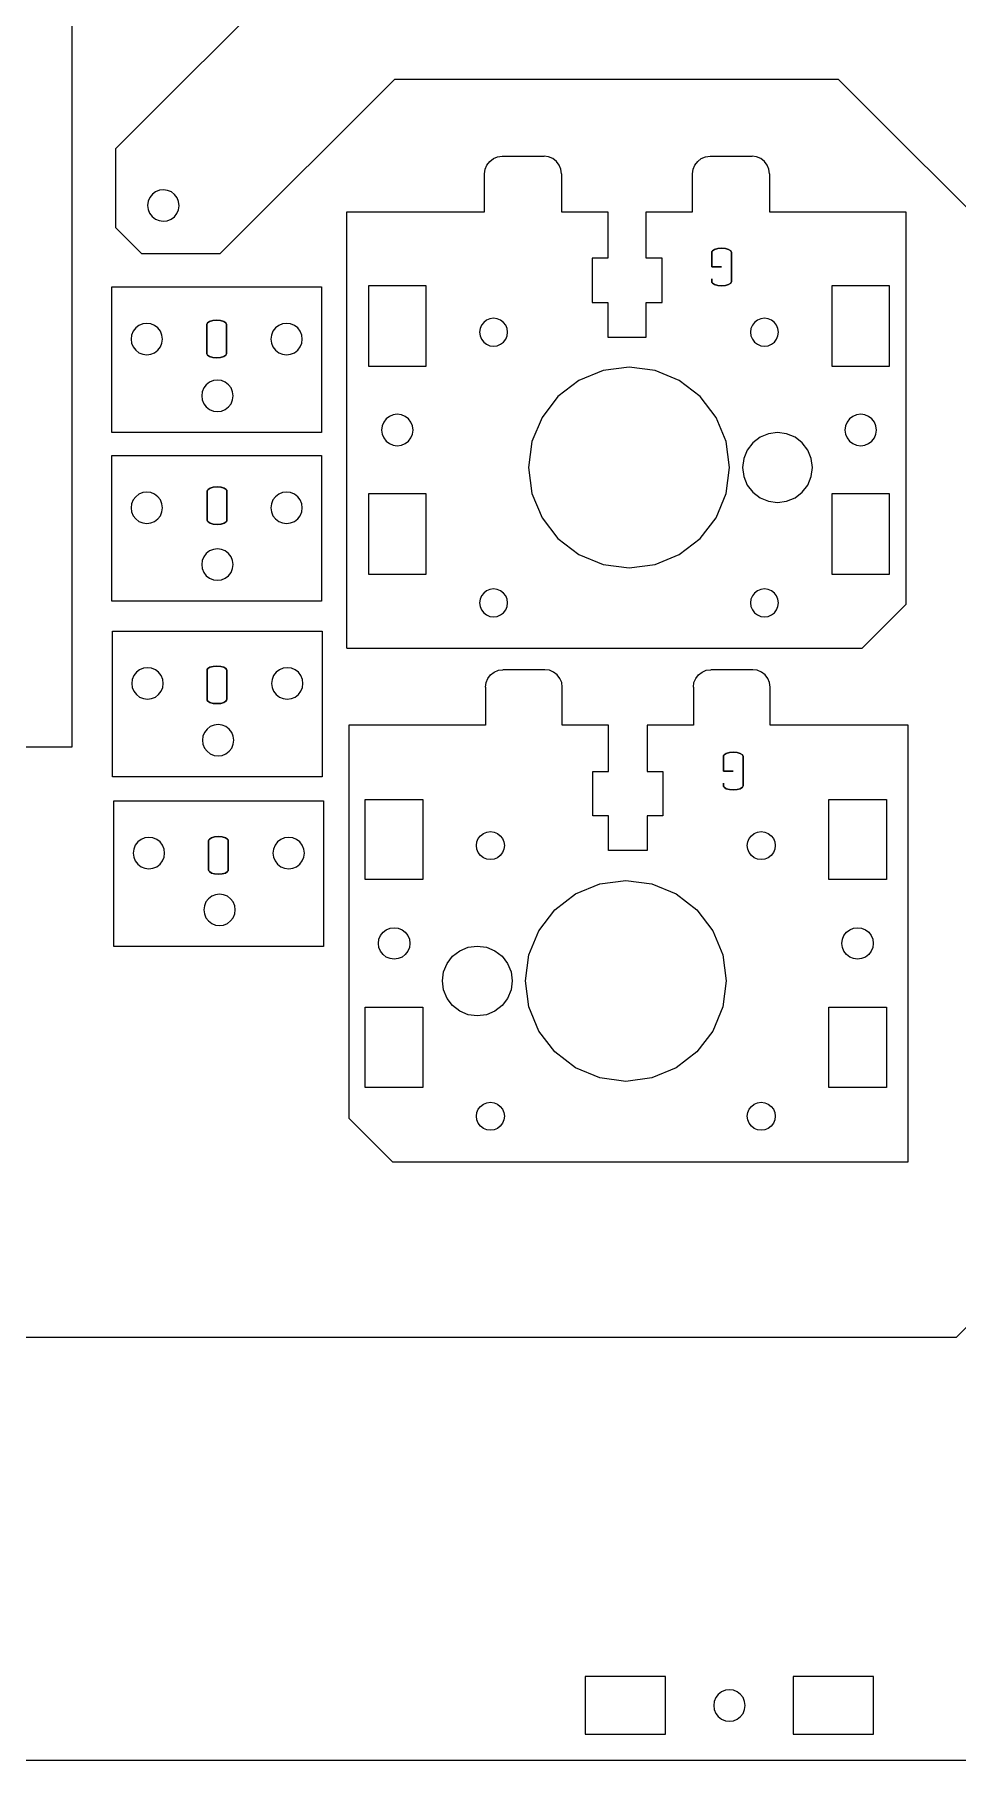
# Model space of a CAD drawing. Extents: x 6.6 to 38.2, y 6.7 to 38.5.
# Drawn here: x 19.24 to 23.4, y 21.32 to 29.1 of the extents above; entities that cross this region are included whole.
import ezdxf

# ---------------------------------------------------------------- set-up
doc = ezdxf.new("R2010")
doc.units = 0
doc.layers.get('0').update_dxf_attribs({"linetype": 'CONTINUOUS'})
doc.layers.add('Burn', color=7, linetype='CONTINUOUS')

msp = doc.modelspace()

# ---------------------------------------------------------------- linework, layer by layer
at = {"color": 7}
for points in [[(19.411994, 25.885963), (19.411994, 36.765572)], [(19.605969, 28.581), (20.39295, 29.367976)], [(20.078158, 28.108814), (20.865136, 28.89579)], [(20.865136, 28.89579), (22.861152, 28.89579)], [(23.654132, 28.10281), (22.861152, 28.89579)], [(19.605969, 28.581), (19.605969, 28.226861)], [(21.327291, 28.544796), (21.347661, 28.547479)], [(21.347661, 28.547479), (21.536536, 28.547479)], [(21.615233, 28.468781), (21.61255, 28.489149), (21.604689, 28.508128), (21.592184, 28.524428), (21.575886, 28.536936), (21.556902, 28.544796), (21.536536, 28.547479)], [(22.263794, 28.544796), (22.284164, 28.547479)], [(22.284164, 28.547479), (22.47304, 28.547479)], [(22.551737, 28.468781), (22.549054, 28.489149), (22.541194, 28.508128), (22.528689, 28.524428), (22.51239, 28.536936), (22.493408, 28.544796), (22.47304, 28.547479)], [(21.268961, 28.468781), (21.271644, 28.489149), (21.279506, 28.508128), (21.292013, 28.524428), (21.308313, 28.536936), (21.327291, 28.544796)], [(22.205467, 28.468781), (22.208148, 28.489149), (22.216008, 28.508128), (22.228517, 28.524428), (22.244817, 28.536936), (22.263794, 28.544796)], [(19.804416, 28.394254), (19.787257, 28.387371)], [(19.822774, 28.396463), (19.804416, 28.394254)], [(19.841077, 28.393847), (19.822774, 28.396463)], [(19.858079, 28.386583), (19.841077, 28.393847)], [(21.268961, 28.297613), (21.268961, 28.468781)], [(21.615233, 28.468781), (21.615233, 28.297613)], [(22.205467, 28.297613), (22.205467, 28.468781)], [(22.551737, 28.468781), (22.551737, 28.297613)], [(19.753774, 28.344734), (19.751157, 28.326434)], [(19.751157, 28.326434), (19.753363, 28.308076)], [(19.761043, 28.36174), (19.753774, 28.344734)], [(19.772461, 28.376279), (19.761043, 28.36174)], [(19.787257, 28.387371), (19.772461, 28.376279)], [(19.87262, 28.375162), (19.858079, 28.386583)], [(19.883711, 28.360368), (19.87262, 28.375162)], [(19.890596, 28.343204), (19.883711, 28.360368)], [(19.890187, 28.306546), (19.892804, 28.324848)], [(19.892804, 28.324848), (19.890596, 28.343204)], [(19.753363, 28.308076), (19.76025, 28.290916)], [(19.76025, 28.290916), (19.77134, 28.276121)], [(19.77134, 28.276121), (19.785883, 28.264702)], [(19.785883, 28.264702), (19.802884, 28.257433)], [(19.802884, 28.257433), (19.821189, 28.254818)], [(19.821189, 28.254818), (19.839544, 28.257026)], [(19.839544, 28.257026), (19.856708, 28.26391)], [(19.856708, 28.26391), (19.871499, 28.275001)], [(19.871499, 28.275001), (19.882921, 28.289543)], [(19.882921, 28.289543), (19.890187, 28.306546)], [(20.648233, 28.297613), (21.268961, 28.297613)], [(20.648233, 26.330166), (20.648233, 28.297613)], [(21.615233, 28.297613), (21.823782, 28.297613)], [(21.823782, 28.297613), (21.823782, 28.089064)], [(21.996916, 28.089064), (21.996916, 28.297613)], [(21.996916, 28.297613), (22.205467, 28.297613)], [(22.551737, 28.297613), (23.166562, 28.297613)], [(23.166562, 28.297613), (23.166562, 26.52691)], [(19.605969, 28.226861), (19.724018, 28.108814)], [(19.724018, 28.108814), (20.078158, 28.108814)], [(21.752954, 28.089064), (21.752954, 27.888384)], [(21.823782, 28.089064), (21.752954, 28.089064)], [(22.067743, 28.089064), (21.996916, 28.089064)], [(22.067743, 27.888384), (22.067743, 28.089064)], [(19.589994, 27.95976), (20.534369, 27.95976)], [(19.589994, 27.302632), (19.589994, 27.95976)], [(20.534369, 27.95976), (20.534369, 27.302632), (19.589994, 27.302632)], [(21.005522, 27.96315), (20.745818, 27.96315), (20.745818, 27.601137), (21.005522, 27.601137), (21.005522, 27.96315)], [(22.832884, 27.601137), (23.092588, 27.601137), (23.092588, 27.96315), (22.832884, 27.96315), (22.832884, 27.601137)], [(21.752954, 27.888384), (21.823782, 27.888384)], [(21.823782, 27.888384), (21.823782, 27.732957)], [(21.996916, 27.888384), (22.067743, 27.888384)], [(21.996916, 27.732957), (21.996916, 27.888384)], [(19.697308, 27.77375), (19.686052, 27.759082)], [(19.711976, 27.785006), (19.697308, 27.77375)], [(19.729059, 27.792079), (19.711976, 27.785006)], [(19.747389, 27.794497), (19.729059, 27.792079)], [(19.765721, 27.792079), (19.747389, 27.794497)], [(19.797476, 27.77375), (19.782804, 27.785006), (19.765721, 27.792079)], [(19.808731, 27.759082), (19.797476, 27.77375)], [(20.106264, 27.657913), (20.105464, 27.654128), (20.10309, 27.650634), (20.093601, 27.644523), (20.079383, 27.640378), (20.06203, 27.638996), (20.044679, 27.640378), (20.030459, 27.644523), (20.02097, 27.650634), (20.018597, 27.654128), (20.017786, 27.657913), (20.017786, 27.789591), (20.018597, 27.793378), (20.020971, 27.796869), (20.03046, 27.802981), (20.044679, 27.807127), (20.062031, 27.808509), (20.079384, 27.807127), (20.093601, 27.802981), (20.103091, 27.796869), (20.105466, 27.793378), (20.106266, 27.789591), (20.106266, 27.657913)], [(20.017816, 27.657913), (20.018616, 27.654128), (20.02099, 27.650634), (20.030479, 27.644523), (20.044698, 27.640378), (20.06205, 27.638996), (20.079403, 27.640378), (20.09362, 27.644523), (20.10311, 27.650634), (20.105484, 27.654128), (20.106284, 27.657913), (20.106284, 27.789591), (20.105484, 27.793378), (20.10311, 27.796869), (20.09362, 27.802981), (20.079403, 27.807127), (20.06205, 27.808509), (20.044698, 27.807127), (20.030479, 27.802981), (20.02099, 27.796869), (20.018617, 27.793378), (20.017806, 27.789591), (20.017806, 27.657913)], [(20.326846, 27.77375), (20.315591, 27.759082)], [(20.341516, 27.785006), (20.326846, 27.77375)], [(20.358597, 27.792079), (20.341516, 27.785006)], [(20.37693, 27.794497), (20.358597, 27.792079)], [(20.39526, 27.792079), (20.37693, 27.794497)], [(20.412344, 27.785006), (20.39526, 27.792079)], [(20.427014, 27.77375), (20.412344, 27.785006)], [(20.438268, 27.759082), (20.427014, 27.77375)], [(21.363821, 27.786079), (21.353813, 27.799113), (21.340777, 27.809122), (21.32559, 27.81541), (21.309293, 27.817557), (21.292999, 27.81541), (21.277814, 27.809122), (21.264778, 27.799113), (21.254771, 27.786079), (21.248483, 27.770894), (21.246338, 27.754599), (21.248483, 27.738304), (21.254771, 27.723118), (21.264778, 27.71008), (21.277814, 27.700074), (21.292999, 27.693787), (21.309293, 27.69164), (21.32559, 27.693787), (21.340777, 27.700074), (21.353813, 27.71008), (21.363821, 27.723118), (21.370107, 27.738304), (21.372253, 27.754599), (21.370107, 27.770894), (21.363821, 27.786079)], [(22.52911, 27.817557), (22.512816, 27.81541), (22.497632, 27.809122), (22.484593, 27.799113), (22.474587, 27.786079), (22.468298, 27.770894), (22.466153, 27.754599), (22.468298, 27.738304), (22.474587, 27.723118), (22.484593, 27.710081), (22.497632, 27.700074), (22.512816, 27.693787), (22.52911, 27.69164), (22.545404, 27.693787), (22.560591, 27.700074), (22.573628, 27.710081), (22.583633, 27.723118), (22.589923, 27.738304), (22.59207, 27.754599), (22.589923, 27.770894), (22.583633, 27.786079), (22.573628, 27.799113), (22.560591, 27.809122), (22.545404, 27.81541)], [(22.545404, 27.81541), (22.52911, 27.817557)], [(19.678978, 27.742001), (19.676561, 27.723668)], [(19.676561, 27.723668), (19.678978, 27.705338)], [(19.686052, 27.759082), (19.678978, 27.742001)], [(19.678978, 27.705338), (19.686052, 27.688253)], [(19.815807, 27.742001), (19.808731, 27.759082)], [(19.808731, 27.688254), (19.815807, 27.705338)], [(19.818218, 27.723668), (19.815807, 27.742001)], [(19.815807, 27.705338), (19.818218, 27.723668)], [(20.308514, 27.742001), (20.306102, 27.723668)], [(20.306102, 27.723668), (20.308514, 27.705338)], [(20.315591, 27.759082), (20.308514, 27.742001)], [(20.308514, 27.705338), (20.315591, 27.688253)], [(20.445344, 27.742001), (20.438268, 27.759082)], [(20.438268, 27.688254), (20.445344, 27.705338)], [(20.447759, 27.723668), (20.445344, 27.742001)], [(20.445344, 27.705338), (20.447759, 27.723668)], [(21.823782, 27.732957), (21.996916, 27.732957)], [(19.686052, 27.688254), (19.697308, 27.673581)], [(19.697308, 27.67358), (19.711976, 27.662327)], [(19.711976, 27.662327), (19.729059, 27.655251)], [(19.729059, 27.655251), (19.747389, 27.65284)], [(19.747389, 27.65284), (19.765721, 27.655251)], [(19.765721, 27.655251), (19.782804, 27.662327)], [(19.782804, 27.662327), (19.797476, 27.67358), (19.808731, 27.688253)], [(20.315591, 27.688254), (20.326846, 27.673581), (20.341516, 27.662327)], [(20.341516, 27.662327), (20.358597, 27.655251)], [(20.358597, 27.655251), (20.37693, 27.65284)], [(20.37693, 27.65284), (20.39526, 27.655251)], [(20.39526, 27.655251), (20.412344, 27.662327)], [(20.412344, 27.662327), (20.427014, 27.67358)], [(20.427014, 27.67358), (20.438268, 27.688253)], [(20.047187, 27.536314), (20.030102, 27.529238)], [(20.065517, 27.538727), (20.047187, 27.536314)], [(20.083849, 27.536314), (20.065517, 27.538727)], [(20.100931, 27.529238), (20.083849, 27.536314)], [(22.371713, 27.14469), (22.356293, 27.26181), (22.311089, 27.370946), (22.239177, 27.464663), (22.14546, 27.53658), (22.036323, 27.581782), (21.919203, 27.597201), (21.802083, 27.581782), (21.692948, 27.53658), (21.599229, 27.464663), (21.527316, 27.370946), (21.482109, 27.26181), (21.466689, 27.14469), (21.482109, 27.027571), (21.527316, 26.918432), (21.599229, 26.824717), (21.692948, 26.752802), (21.802083, 26.707598), (21.919203, 26.692179), (22.036323, 26.707598), (22.14546, 26.752802), (22.239177, 26.824717), (22.311089, 26.918432), (22.356293, 27.027571)], [(19.997102, 27.486231), (19.994689, 27.467898)], [(19.994689, 27.467898), (19.997102, 27.449567)], [(20.004178, 27.503312), (19.997102, 27.486231)], [(20.015436, 27.517981), (20.004178, 27.503312)], [(20.030102, 27.529238), (20.015436, 27.517981)], [(20.115598, 27.517981), (20.100931, 27.529238)], [(20.126858, 27.503312), (20.115598, 27.517981)], [(20.133934, 27.486231), (20.126858, 27.503312)], [(20.136346, 27.467898), (20.133934, 27.486231)], [(20.133934, 27.449567), (20.136346, 27.467898)], [(19.997102, 27.449567), (20.004178, 27.432483)], [(20.004178, 27.432483), (20.015436, 27.417817)], [(20.015436, 27.417817), (20.030102, 27.40656)], [(20.030102, 27.40656), (20.047187, 27.399486)], [(20.047187, 27.399486), (20.065517, 27.397069)], [(20.065517, 27.397069), (20.083849, 27.399486)], [(20.083849, 27.399486), (20.100931, 27.40656)], [(20.100931, 27.40656), (20.115598, 27.417817)], [(20.115598, 27.417817), (20.126858, 27.432483)], [(20.126858, 27.432483), (20.133934, 27.449567)], [(20.937068, 27.349338), (20.925801, 27.364021), (20.911117, 27.375288), (20.89402, 27.382371), (20.875668, 27.384786), (20.857322, 27.382371), (20.84022, 27.375288), (20.82554, 27.364021), (20.814272, 27.349338), (20.80719, 27.332241), (20.804774, 27.313889), (20.80719, 27.295541), (20.814272, 27.27844), (20.82554, 27.263759), (20.84022, 27.252491), (20.857322, 27.245409), (20.875668, 27.242994), (20.89402, 27.245409), (20.911117, 27.252491), (20.925801, 27.263759), (20.937068, 27.27844), (20.944151, 27.295541), (20.946566, 27.313889), (20.944151, 27.332241), (20.937068, 27.349338)], [(22.901338, 27.349338), (22.894256, 27.332241), (22.891839, 27.313889), (22.894256, 27.295541), (22.901338, 27.27844), (22.912606, 27.263759), (22.927289, 27.252491), (22.944386, 27.245409), (22.962736, 27.242994), (22.981086, 27.245409), (22.998184, 27.252491), (23.012866, 27.263759), (23.024134, 27.27844), (23.031218, 27.295541), (23.033632, 27.313889), (23.031218, 27.332241), (23.024134, 27.349338), (23.012866, 27.364021), (22.998184, 27.375288), (22.981086, 27.382371), (22.962736, 27.384786), (22.944386, 27.382371), (22.927289, 27.375288), (22.912606, 27.364021), (22.901338, 27.349338)], [(22.47684, 27.255984), (22.451827, 27.223389), (22.436101, 27.185426)], [(22.509439, 27.281), (22.47684, 27.255984)], [(22.547397, 27.296721), (22.509439, 27.281)], [(22.588133, 27.302086), (22.547397, 27.296721)], [(22.62887, 27.296721), (22.588133, 27.302086)], [(22.666832, 27.281), (22.62887, 27.296721)], [(22.69943, 27.255984), (22.666832, 27.281)], [(22.724442, 27.223389), (22.69943, 27.255984)], [(19.589994, 27.199348), (20.534369, 27.199348)], [(19.589994, 26.542222), (19.589994, 27.199348)], [(20.534369, 27.199348), (20.534369, 26.542222)], [(22.436101, 27.185426), (22.430739, 27.14469)], [(22.740164, 27.185426), (22.724442, 27.223389)], [(22.74553, 27.14469), (22.740164, 27.185426)], [(22.356293, 27.027571), (22.371713, 27.14469)], [(22.430739, 27.14469), (22.436101, 27.103954)], [(22.436101, 27.103954), (22.451827, 27.065992)], [(22.724442, 27.065992), (22.740164, 27.103954)], [(22.740164, 27.103954), (22.74553, 27.14469)], [(19.686052, 26.998667), (19.678978, 26.981586)], [(19.697308, 27.013337), (19.686052, 26.998667)], [(19.711976, 27.024592), (19.697308, 27.013337)], [(19.729059, 27.031669), (19.711976, 27.024592)], [(19.747389, 27.03408), (19.729059, 27.031669)], [(19.765721, 27.031669), (19.747389, 27.03408)], [(19.782804, 27.024592), (19.765721, 27.031669)], [(19.797476, 27.013337), (19.782804, 27.024592)], [(19.808731, 26.998667), (19.797476, 27.013337)], [(19.815807, 26.981586), (19.808731, 26.998667)], [(20.108434, 26.906879), (20.107623, 26.903094), (20.105251, 26.8996), (20.095763, 26.89349), (20.081547, 26.889346), (20.06419, 26.887963), (20.04684, 26.889346), (20.032619, 26.89349), (20.023129, 26.8996), (20.020758, 26.903094), (20.019958, 26.906879), (20.019958, 27.038557), (20.020758, 27.042341), (20.023129, 27.045836), (20.032619, 27.051944), (20.04684, 27.056091), (20.06419, 27.057472), (20.081547, 27.056091), (20.095763, 27.051944), (20.105251, 27.045836), (20.107622, 27.042341), (20.108422, 27.038557), (20.108422, 26.906879)], [(20.019984, 26.906879), (20.020784, 26.903094), (20.023157, 26.8996), (20.032646, 26.89349), (20.046864, 26.889346), (20.064218, 26.887963), (20.081572, 26.889346), (20.09579, 26.89349), (20.105279, 26.8996), (20.10765, 26.903094), (20.10845, 26.906879), (20.10845, 27.038557), (20.10765, 27.042341), (20.105278, 27.045836), (20.095789, 27.051944), (20.081571, 27.056091), (20.064217, 27.057472), (20.046863, 27.056091), (20.032644, 27.051944), (20.023156, 27.045836), (20.020784, 27.042341), (20.019984, 27.038557), (20.019984, 26.906879)], [(20.315591, 26.998667), (20.308514, 26.981586), (20.306102, 26.963253)], [(20.326846, 27.013337), (20.315591, 26.998667)], [(20.341516, 27.024592), (20.326846, 27.013337)], [(20.358597, 27.031669), (20.341516, 27.024592)], [(20.37693, 27.03408), (20.358597, 27.031669)], [(20.39526, 27.031669), (20.37693, 27.03408)], [(20.412344, 27.024592), (20.39526, 27.031669)], [(20.427014, 27.013337), (20.412344, 27.024592)], [(20.438268, 26.998667), (20.427014, 27.013337)], [(20.445344, 26.981586), (20.438268, 26.998667)], [(20.745818, 27.026646), (20.745818, 26.664634), (21.005522, 26.664634), (21.005522, 27.026646), (20.745818, 27.026646)], [(22.451827, 27.065992), (22.47684, 27.033394)], [(22.47684, 27.033394), (22.509439, 27.008382)], [(22.509439, 27.008382), (22.547397, 26.992658)], [(22.547397, 26.992658), (22.588133, 26.987294)], [(22.588133, 26.987294), (22.62887, 26.992658)], [(22.62887, 26.992658), (22.666832, 27.008382)], [(22.666832, 27.008382), (22.69943, 27.033394)], [(22.69943, 27.033394), (22.724442, 27.065992)], [(23.092588, 27.026646), (22.832884, 27.026646), (22.832884, 26.664634), (23.092588, 26.664634), (23.092588, 27.026646)], [(19.678978, 26.981586), (19.676561, 26.963253)], [(19.676561, 26.963253), (19.678978, 26.944921)], [(19.678978, 26.944921), (19.686052, 26.927839)], [(19.686052, 26.927839), (19.697308, 26.913173)], [(19.797476, 26.913173), (19.808731, 26.927839)], [(19.808731, 26.927839), (19.815807, 26.944921)], [(19.818218, 26.963253), (19.815807, 26.981586)], [(19.815807, 26.944921), (19.818218, 26.963253)], [(20.306102, 26.963253), (20.308514, 26.944921)], [(20.308514, 26.944921), (20.315591, 26.927839)], [(20.315591, 26.927839), (20.326846, 26.913173)], [(20.427014, 26.913173), (20.438268, 26.927839)], [(20.438268, 26.927839), (20.445344, 26.944921)], [(20.447759, 26.963253), (20.445344, 26.981586)], [(20.445344, 26.944921), (20.447759, 26.963253)], [(19.697308, 26.913173), (19.711976, 26.901914)], [(19.711976, 26.901914), (19.729059, 26.89484)], [(19.729059, 26.89484), (19.747389, 26.892426)], [(19.747389, 26.892426), (19.765721, 26.89484)], [(19.765721, 26.89484), (19.782804, 26.901914)], [(19.782804, 26.901914), (19.797476, 26.913173)], [(20.326846, 26.913173), (20.341516, 26.901914)], [(20.341516, 26.901914), (20.358597, 26.89484)], [(20.358597, 26.89484), (20.37693, 26.892426)], [(20.37693, 26.892426), (20.39526, 26.89484)], [(20.39526, 26.89484), (20.412344, 26.901914)], [(20.412344, 26.901914), (20.427014, 26.913173)], [(20.030102, 26.768826), (20.015436, 26.757571)], [(20.047187, 26.775902), (20.030102, 26.768826)], [(20.065517, 26.778313), (20.047187, 26.775902)], [(20.083849, 26.775902), (20.065517, 26.778313)], [(20.100931, 26.768826), (20.083849, 26.775902)], [(20.115598, 26.757571), (20.100931, 26.768826)], [(19.997102, 26.725819), (19.994689, 26.707486), (19.997102, 26.689154)], [(20.004178, 26.7429), (19.997102, 26.725819)], [(19.997102, 26.689154), (20.004178, 26.67207)], [(20.015436, 26.757571), (20.004178, 26.7429)], [(20.126858, 26.7429), (20.115598, 26.757571)], [(20.133934, 26.725819), (20.126858, 26.7429)], [(20.126858, 26.67207), (20.133934, 26.689153)], [(20.136346, 26.707486), (20.133934, 26.725819)], [(20.133934, 26.689154), (20.136346, 26.707486)], [(20.004178, 26.67207), (20.015436, 26.657401)], [(20.015436, 26.657401), (20.030102, 26.646147)], [(20.030102, 26.646147), (20.047187, 26.639072)], [(20.047187, 26.639072), (20.065517, 26.636656)], [(20.065517, 26.636656), (20.083849, 26.639072)], [(20.083849, 26.639072), (20.100931, 26.646147)], [(20.100931, 26.646147), (20.115598, 26.657401)], [(20.115598, 26.657401), (20.126858, 26.67207)], [(20.534369, 26.542222), (19.589994, 26.542222)], [(21.292999, 26.595594), (21.277814, 26.589303), (21.264778, 26.5793), (21.254771, 26.566262), (21.248483, 26.551074), (21.246338, 26.534782), (21.248483, 26.518486), (21.254771, 26.503303), (21.264778, 26.490264), (21.277814, 26.480254), (21.292999, 26.47397), (21.309293, 26.471823), (21.32559, 26.47397), (21.340777, 26.480254), (21.353813, 26.490264), (21.363821, 26.503303), (21.370107, 26.518486), (21.372253, 26.534782), (21.370107, 26.551074), (21.363821, 26.566262), (21.353813, 26.5793), (21.340777, 26.589303), (21.32559, 26.595594), (21.309293, 26.597739)], [(21.309293, 26.597739), (21.292999, 26.595594)], [(22.545404, 26.47397), (22.560591, 26.480254), (22.573628, 26.490264), (22.583633, 26.503303), (22.589923, 26.518486), (22.59207, 26.534782), (22.589923, 26.551074), (22.583633, 26.566262), (22.573628, 26.5793), (22.560591, 26.589303), (22.545404, 26.595594), (22.52911, 26.597739), (22.512816, 26.595594), (22.497632, 26.589303), (22.484593, 26.5793), (22.474587, 26.566262), (22.468298, 26.551074), (22.466153, 26.534782), (22.468298, 26.518486), (22.474587, 26.503303), (22.484593, 26.490264), (22.497632, 26.480254), (22.512816, 26.47397), (22.52911, 26.471823), (22.545404, 26.47397)], [(23.166562, 26.52691), (22.969819, 26.330166)], [(19.593067, 26.40781), (20.537437, 26.40781)], [(19.593067, 25.750681), (19.593067, 26.40781)], [(20.537437, 26.40781), (20.537437, 25.750681)], [(20.648233, 26.330166), (22.969819, 26.330166)], [(19.70038, 26.221799), (19.689123, 26.207131)], [(19.715048, 26.233054), (19.70038, 26.221799)], [(19.73213, 26.24013), (19.715048, 26.233054)], [(19.750461, 26.242544), (19.73213, 26.24013)], [(19.768791, 26.24013), (19.750461, 26.242544)], [(19.785876, 26.233054), (19.768791, 26.24013)], [(19.811799, 26.207131), (19.800543, 26.221799), (19.785876, 26.233054)], [(20.107163, 26.099503), (20.106363, 26.095718), (20.103993, 26.092224), (20.094502, 26.086112), (20.080281, 26.081967), (20.062931, 26.080586), (20.045579, 26.081967), (20.031358, 26.086112), (20.02187, 26.092224), (20.019496, 26.095718), (20.018684, 26.099503), (20.018684, 26.231182), (20.019496, 26.234966), (20.02187, 26.238459), (20.031358, 26.244572), (20.045579, 26.248718), (20.062931, 26.250098), (20.080281, 26.248718), (20.094502, 26.244572), (20.103993, 26.238459), (20.106363, 26.234966), (20.107163, 26.231182), (20.107163, 26.099503)], [(20.018712, 26.099503), (20.019523, 26.095718), (20.021897, 26.092224), (20.031386, 26.086112), (20.045607, 26.081967), (20.062959, 26.080586), (20.080309, 26.081967), (20.09453, 26.086112), (20.104019, 26.092224), (20.106391, 26.095718), (20.107191, 26.099503), (20.107191, 26.231182), (20.106391, 26.234966), (20.104019, 26.238459), (20.09453, 26.244572), (20.080309, 26.248718), (20.062959, 26.250098), (20.045607, 26.248718), (20.031386, 26.244572), (20.021897, 26.238459), (20.019523, 26.234966), (20.018712, 26.231182), (20.018712, 26.099503)], [(20.329916, 26.221799), (20.318662, 26.207131)], [(20.344583, 26.233054), (20.329916, 26.221799)], [(20.361669, 26.24013), (20.344583, 26.233054)], [(20.379998, 26.242544), (20.361669, 26.24013)], [(20.398331, 26.24013), (20.379998, 26.242544)], [(20.415411, 26.233054), (20.398331, 26.24013)], [(20.430082, 26.221799), (20.415411, 26.233054)], [(20.441339, 26.207131), (20.430082, 26.221799)], [(21.272349, 26.155047), (21.275031, 26.175413), (21.282894, 26.194397), (21.2954, 26.210694), (21.311699, 26.223201), (21.330677, 26.231063), (21.351048, 26.23374)], [(21.539923, 26.23374), (21.351048, 26.23374)], [(21.560292, 26.231063), (21.539923, 26.23374)], [(21.618622, 26.155047), (21.615938, 26.175413), (21.608077, 26.194397), (21.595571, 26.210694), (21.579272, 26.223201), (21.560292, 26.231063)], [(22.208852, 26.155047), (22.211534, 26.175413), (22.219396, 26.194397), (22.231903, 26.210694), (22.248203, 26.223201), (22.267184, 26.231063), (22.287552, 26.23374)], [(22.476427, 26.23374), (22.287552, 26.23374)], [(22.496797, 26.231063), (22.476427, 26.23374)], [(22.555123, 26.155047), (22.552441, 26.175413), (22.544581, 26.194397), (22.532074, 26.210694), (22.515776, 26.223201), (22.496797, 26.231063)], [(19.682047, 26.190048), (19.679634, 26.171717)], [(19.679634, 26.171717), (19.682047, 26.153387)], [(19.689123, 26.207131), (19.682047, 26.190048)], [(19.682047, 26.153387), (19.689123, 26.136302)], [(19.689123, 26.136302), (19.70038, 26.121633)], [(19.800543, 26.121633), (19.811799, 26.136302)], [(19.818876, 26.190048), (19.811799, 26.207131)], [(19.811799, 26.136302), (19.818876, 26.153387), (19.82129, 26.171717)], [(19.82129, 26.171717), (19.818876, 26.190048)], [(20.311589, 26.190048), (20.30917, 26.171717)], [(20.30917, 26.171717), (20.311589, 26.153387)], [(20.318662, 26.207131), (20.311589, 26.190048)], [(20.311589, 26.153387), (20.318662, 26.136302)], [(20.318662, 26.136302), (20.329916, 26.121633)], [(20.430082, 26.121633), (20.441339, 26.136302)], [(20.448413, 26.190048), (20.441339, 26.207131)], [(20.441339, 26.136302), (20.448413, 26.153387)], [(20.450826, 26.171717), (20.448413, 26.190048)], [(20.448413, 26.153387), (20.450826, 26.171717)], [(21.272349, 26.155047), (21.272349, 25.983879)], [(21.618622, 25.983879), (21.618622, 26.155047)], [(22.208852, 26.155047), (22.208852, 25.983879)], [(22.555123, 25.983879), (22.555123, 26.155047)], [(19.70038, 26.121633), (19.715048, 26.110377)], [(19.715048, 26.110377), (19.73213, 26.103299)], [(19.73213, 26.103299), (19.750461, 26.100888)], [(19.750461, 26.100888), (19.768791, 26.103299)], [(19.768791, 26.103299), (19.785876, 26.110377)], [(19.785876, 26.110377), (19.800543, 26.121633)], [(20.329916, 26.121633), (20.344583, 26.110377)], [(20.344583, 26.110377), (20.361669, 26.103299)], [(20.361669, 26.103299), (20.379998, 26.100888)], [(20.379998, 26.100888), (20.398331, 26.103299)], [(20.398331, 26.103299), (20.415411, 26.110377)], [(20.415411, 26.110377), (20.430082, 26.121633)], [(20.050256, 25.984363), (20.033176, 25.977286)], [(20.06859, 25.986777), (20.050256, 25.984363)], [(20.086919, 25.984363), (20.06859, 25.986777)], [(20.129926, 25.951363), (20.118672, 25.966031), (20.104003, 25.977286), (20.086919, 25.984363)], [(20.657522, 25.983879), (20.657522, 24.213178)], [(21.272349, 25.983879), (20.657522, 25.983879)], [(21.827169, 25.983879), (21.618622, 25.983879)], [(21.827169, 25.77533), (21.827169, 25.983879)], [(22.000303, 25.983879), (22.000303, 25.77533)], [(22.208852, 25.983879), (22.000303, 25.983879)], [(23.175852, 25.983879), (22.555123, 25.983879)], [(23.175852, 24.016434), (23.175852, 25.983879)], [(20.000173, 25.934279), (19.99776, 25.915949)], [(19.99776, 25.915949), (20.000173, 25.897617)], [(20.007248, 25.951363), (20.000173, 25.934279)], [(20.018504, 25.966031), (20.007248, 25.951363)], [(20.033176, 25.977286), (20.018504, 25.966031)], [(20.136999, 25.934279), (20.129926, 25.951363)], [(20.139419, 25.915949), (20.136999, 25.934279)], [(20.136999, 25.897617), (20.139419, 25.915949)], [(19.071628, 25.885963), (19.411994, 25.885963)], [(20.000173, 25.897617), (20.007248, 25.880534)], [(20.007248, 25.880534), (20.018504, 25.865864)], [(20.018504, 25.865864), (20.033176, 25.85461)], [(20.033176, 25.85461), (20.050256, 25.847536)], [(20.050256, 25.847536), (20.06859, 25.845119), (20.086919, 25.847536)], [(20.086919, 25.847536), (20.104003, 25.85461)], [(20.104003, 25.85461), (20.118672, 25.865864), (20.129926, 25.880534)], [(20.129926, 25.880534), (20.136999, 25.897617)], [(20.537437, 25.750681), (19.593067, 25.750681)], [(21.756342, 25.574653), (21.756342, 25.77533)], [(21.756342, 25.77533), (21.827169, 25.77533)], [(22.000303, 25.77533), (22.071132, 25.77533)], [(22.071132, 25.77533), (22.071132, 25.574653)], [(19.599431, 25.643209), (20.543806, 25.643209)], [(19.599431, 24.98608), (19.599431, 25.643209)], [(20.543806, 25.643209), (20.543806, 24.98608), (19.599431, 24.98608)], [(20.7315, 25.287403), (20.7315, 25.649413), (20.991201, 25.649413), (20.991201, 25.287403), (20.7315, 25.287403)], [(22.818568, 25.287403), (22.818568, 25.649413), (23.078268, 25.649413)], [(23.078268, 25.649413), (23.078268, 25.287403)], [(21.827169, 25.574653), (21.756342, 25.574653)], [(22.000303, 25.41922), (21.827169, 25.41922), (21.827169, 25.574653)], [(22.071132, 25.574653), (22.000303, 25.574653)], [(22.000303, 25.574653), (22.000303, 25.41922)], [(19.695491, 25.442528), (19.688416, 25.425446)], [(19.706744, 25.457198), (19.695491, 25.442528)], [(19.721416, 25.468453), (19.706744, 25.457198)], [(19.738497, 25.47553), (19.721416, 25.468453)], [(19.75683, 25.477942), (19.738497, 25.47553)], [(19.775159, 25.47553), (19.75683, 25.477942)], [(19.792243, 25.468453), (19.775159, 25.47553)], [(19.80691, 25.457198), (19.792243, 25.468453)], [(19.818167, 25.442528), (19.80691, 25.457198)], [(19.82524, 25.425446), (19.818167, 25.442528)], [(20.114392, 25.330744), (20.113581, 25.326958), (20.111208, 25.323464), (20.101718, 25.317356), (20.0875, 25.313209), (20.070148, 25.311829), (20.052796, 25.313209), (20.038576, 25.317356), (20.029088, 25.323464), (20.026713, 25.326958), (20.025913, 25.330744), (20.025913, 25.462421), (20.026713, 25.466207), (20.029088, 25.4697), (20.038577, 25.475811), (20.052797, 25.479956), (20.070149, 25.481337), (20.087501, 25.479956), (20.101719, 25.475811), (20.111209, 25.4697), (20.113582, 25.466207), (20.114382, 25.462421), (20.114382, 25.330744)], [(20.025942, 25.330744), (20.026742, 25.326958), (20.029117, 25.323464), (20.038606, 25.317356), (20.052823, 25.313209), (20.070178, 25.311829), (20.087529, 25.313209), (20.101748, 25.317356), (20.111238, 25.323464), (20.113611, 25.326958), (20.114411, 25.330744), (20.114411, 25.462421), (20.113611, 25.466207), (20.111238, 25.4697), (20.101748, 25.475811), (20.087529, 25.479956), (20.070178, 25.481337), (20.052823, 25.479956), (20.038606, 25.475811), (20.029117, 25.4697), (20.026743, 25.466207), (20.025943, 25.462421), (20.025943, 25.330744)], [(20.325026, 25.442528), (20.317951, 25.425446)], [(20.336284, 25.457198), (20.325026, 25.442528)], [(20.350951, 25.468453), (20.336284, 25.457198)], [(20.368037, 25.47553), (20.350951, 25.468453)], [(20.404698, 25.47553), (20.386364, 25.477942), (20.368037, 25.47553)], [(20.421779, 25.468453), (20.404698, 25.47553)], [(20.436448, 25.457198), (20.421779, 25.468453)], [(20.447704, 25.442528), (20.436448, 25.457198)], [(20.454782, 25.425446), (20.447704, 25.442528)], [(21.232018, 25.440862), (21.234162, 25.457159)], [(21.234162, 25.424569), (21.232018, 25.440862)], [(21.234162, 25.457159), (21.24045, 25.472343)], [(21.24045, 25.472343), (21.250459, 25.485384), (21.263494, 25.495386)], [(21.263494, 25.495386), (21.278681, 25.501677)], [(21.278681, 25.501677), (21.294973, 25.503824)], [(21.294973, 25.503824), (21.311269, 25.501677)], [(21.311269, 25.501677), (21.326453, 25.495386)], [(21.326453, 25.495386), (21.339494, 25.485384)], [(21.339494, 25.485384), (21.349498, 25.472343)], [(21.349498, 25.472343), (21.355789, 25.457159)], [(21.355789, 25.457159), (21.357934, 25.440862)], [(21.357934, 25.440862), (21.355789, 25.424569)], [(22.451834, 25.440862), (22.453979, 25.457159)], [(22.453979, 25.424569), (22.451834, 25.440862)], [(22.453979, 25.457159), (22.460268, 25.472343), (22.470272, 25.485384)], [(22.470272, 25.485384), (22.483312, 25.495386)], [(22.483312, 25.495386), (22.498498, 25.501677)], [(22.498498, 25.501677), (22.514791, 25.503824)], [(22.514791, 25.503824), (22.531086, 25.501677)], [(22.531086, 25.501677), (22.546273, 25.495386)], [(22.546273, 25.495386), (22.55931, 25.485384)], [(22.55931, 25.485384), (22.569316, 25.472343)], [(22.569316, 25.472343), (22.575606, 25.457159), (22.57775, 25.440862)], [(22.57775, 25.440862), (22.575606, 25.424569)], [(19.688416, 25.425446), (19.686001, 25.407113)], [(19.686001, 25.407113), (19.688416, 25.388782)], [(19.688416, 25.388781), (19.695491, 25.3717)], [(19.695491, 25.3717), (19.706744, 25.357032)], [(19.80691, 25.357032), (19.818167, 25.3717)], [(19.818167, 25.3717), (19.82524, 25.388782)], [(19.827658, 25.407113), (19.82524, 25.425446)], [(19.82524, 25.388781), (19.827658, 25.407113)], [(20.317951, 25.425446), (20.315537, 25.407113)], [(20.315537, 25.407113), (20.317951, 25.388782)], [(20.317951, 25.388781), (20.325026, 25.3717)], [(20.325026, 25.3717), (20.336284, 25.357032)], [(20.436448, 25.357032), (20.447704, 25.3717)], [(20.447704, 25.3717), (20.454782, 25.388782)], [(20.457192, 25.407113), (20.454782, 25.425446)], [(20.454782, 25.388781), (20.457192, 25.407113)], [(21.24045, 25.409384), (21.234162, 25.424569)], [(21.250459, 25.396347), (21.24045, 25.409384)], [(21.263494, 25.386341), (21.250459, 25.396347)], [(21.294973, 25.377907), (21.278681, 25.380052), (21.263494, 25.386341)], [(21.311269, 25.380052), (21.294973, 25.377907)], [(21.326453, 25.386341), (21.311269, 25.380052)], [(21.339494, 25.396347), (21.326453, 25.386341)], [(21.355789, 25.424569), (21.349498, 25.409384), (21.339494, 25.396347)], [(22.460268, 25.409384), (22.453979, 25.424569)], [(22.470272, 25.396347), (22.460268, 25.409384)], [(22.483312, 25.386341), (22.470272, 25.396347)], [(22.498498, 25.380052), (22.483312, 25.386341)], [(22.514791, 25.377907), (22.498498, 25.380052)], [(22.531086, 25.380052), (22.514791, 25.377907)], [(22.546273, 25.386341), (22.531086, 25.380052)], [(22.569316, 25.409384), (22.55931, 25.396347), (22.546273, 25.386341)], [(22.575606, 25.424569), (22.569316, 25.409384)], [(19.706744, 25.357032), (19.721416, 25.345776)], [(19.721416, 25.345776), (19.738497, 25.338699)], [(19.738497, 25.338699), (19.75683, 25.336286)], [(19.75683, 25.336286), (19.775159, 25.338699)], [(19.775159, 25.338699), (19.792243, 25.345776)], [(19.792243, 25.345776), (19.80691, 25.357032)], [(20.336284, 25.357032), (20.350951, 25.345776)], [(20.350951, 25.345776), (20.368037, 25.338699)], [(20.368037, 25.338699), (20.386364, 25.336286)], [(20.386364, 25.336286), (20.404698, 25.338699)], [(20.404698, 25.338699), (20.421779, 25.345776)], [(20.421779, 25.345776), (20.436448, 25.357032)], [(21.787767, 25.268049), (21.904884, 25.283467)], [(21.904884, 25.283467), (22.022003, 25.268049)], [(23.078268, 25.287403), (22.818568, 25.287403)], [(20.039539, 25.212687), (20.024874, 25.201428)], [(20.056623, 25.219761), (20.039539, 25.212687)], [(20.074953, 25.222173), (20.056623, 25.219761)], [(20.093286, 25.219761), (20.074953, 25.222173)], [(20.110368, 25.212687), (20.093286, 25.219761)], [(20.125038, 25.201428), (20.110368, 25.212687)], [(21.584909, 25.15093), (21.678629, 25.222842)], [(21.678629, 25.222842), (21.787767, 25.268049)], [(22.022003, 25.268049), (22.13114, 25.222842)], [(22.13114, 25.222842), (22.22486, 25.15093)], [(20.006537, 25.169678), (20.004126, 25.151346)], [(20.004126, 25.151346), (20.006537, 25.133012)], [(20.013614, 25.186759), (20.006537, 25.169678)], [(20.006537, 25.133012), (20.013614, 25.115932)], [(20.024874, 25.201428), (20.013614, 25.186759)], [(20.136291, 25.186759), (20.125038, 25.201428)], [(20.143368, 25.169678), (20.136291, 25.186759)], [(20.136291, 25.115932), (20.143368, 25.133012)], [(20.145781, 25.151346), (20.143368, 25.169678)], [(20.143368, 25.133012), (20.145781, 25.151346)], [(21.512997, 25.057214), (21.584909, 25.15093)], [(22.22486, 25.15093), (22.29677, 25.057214)], [(20.013614, 25.115932), (20.024874, 25.101262)], [(20.024874, 25.101262), (20.039539, 25.090009)], [(20.039539, 25.090009), (20.056623, 25.082932)], [(20.056623, 25.082932), (20.074953, 25.080518)], [(20.074953, 25.080518), (20.093286, 25.082932)], [(20.093286, 25.082932), (20.110368, 25.090009)], [(20.110368, 25.090009), (20.125038, 25.101262)], [(20.125038, 25.101262), (20.136291, 25.115932)], [(20.799954, 25.035606), (20.811221, 25.050289)], [(20.811221, 25.050289), (20.825902, 25.061554)], [(20.825902, 25.061554), (20.843001, 25.068636), (20.861352, 25.071054), (20.879699, 25.068636), (20.896799, 25.061554), (20.911483, 25.050289), (20.922749, 25.035606)], [(21.467789, 24.948074), (21.512997, 25.057214)], [(22.29677, 25.057214), (22.341977, 24.948074)], [(22.887019, 25.035606), (22.898284, 25.050289)], [(22.898284, 25.050289), (22.912968, 25.061554)], [(22.912968, 25.061554), (22.930066, 25.068636)], [(22.930066, 25.068636), (22.948416, 25.071054)], [(22.948416, 25.071054), (22.966764, 25.068636)], [(22.966764, 25.068636), (22.983864, 25.061554)], [(22.983864, 25.061554), (22.998547, 25.050289)], [(22.998547, 25.050289), (23.009816, 25.035606)], [(20.790454, 25.000157), (20.792871, 25.018507)], [(20.792871, 24.981807), (20.790454, 25.000157)], [(20.792871, 25.018507), (20.799954, 25.035606)], [(20.799954, 24.964707), (20.792871, 24.981807)], [(20.922749, 25.035606), (20.92983, 25.018507)], [(20.92983, 24.981807), (20.922749, 24.964707)], [(20.92983, 25.018507), (20.932249, 25.000157), (20.92983, 24.981807)], [(21.157253, 24.967264), (21.195216, 24.982989), (21.235953, 24.988352), (21.276689, 24.982989)], [(21.276689, 24.982989), (21.314649, 24.967264)], [(22.87752, 25.000157), (22.879934, 25.018507)], [(22.879934, 24.981807), (22.87752, 25.000157)], [(22.879934, 25.018507), (22.887019, 25.035606)], [(22.887019, 24.964707), (22.879934, 24.981807)], [(23.016898, 24.981807), (23.009816, 24.964707), (22.998547, 24.950023)], [(23.009816, 25.035606), (23.016898, 25.018507)], [(23.016898, 25.018507), (23.019313, 25.000157)], [(23.019313, 25.000157), (23.016898, 24.981807)], [(20.811221, 24.950023), (20.799954, 24.964707)], [(20.825902, 24.938758), (20.811221, 24.950023)], [(20.843001, 24.931677), (20.825902, 24.938758)], [(20.922749, 24.964707), (20.911483, 24.950023), (20.896799, 24.938758), (20.879699, 24.931677), (20.861352, 24.929261), (20.843001, 24.931677)], [(21.083919, 24.871694), (21.099643, 24.909652)], [(21.099643, 24.909652), (21.124657, 24.94225)], [(21.124657, 24.94225), (21.157253, 24.967264)], [(21.314649, 24.967264), (21.347246, 24.94225)], [(21.347246, 24.94225), (21.372261, 24.909652)], [(21.372261, 24.909652), (21.387986, 24.871694)], [(21.452371, 24.830957), (21.467789, 24.948074)], [(22.341977, 24.948074), (22.357396, 24.830957)], [(22.898284, 24.950023), (22.887019, 24.964707)], [(22.912968, 24.938758), (22.898284, 24.950023)], [(22.930066, 24.931677), (22.912968, 24.938758)], [(22.948416, 24.929261), (22.930066, 24.931677)], [(22.966764, 24.931677), (22.948416, 24.929261)], [(22.983864, 24.938758), (22.966764, 24.931677)], [(22.998547, 24.950023), (22.983864, 24.938758)], [(21.078557, 24.830957), (21.083919, 24.871694)], [(21.083919, 24.790219), (21.078557, 24.830957)], [(21.387986, 24.871694), (21.39335, 24.830957)], [(21.39335, 24.830957), (21.387986, 24.790219)], [(21.467789, 24.713838), (21.452371, 24.830957)], [(22.357396, 24.830957), (22.341977, 24.713838)], [(21.099643, 24.75226), (21.083919, 24.790219)], [(21.124657, 24.719659), (21.099643, 24.75226)], [(21.372261, 24.75226), (21.347246, 24.719659)], [(21.387986, 24.790219), (21.372261, 24.75226)], [(20.991201, 24.712908), (20.991201, 24.3509), (20.7315, 24.3509)], [(20.7315, 24.3509), (20.7315, 24.712908), (20.991201, 24.712908)], [(21.157253, 24.694649), (21.124657, 24.719659)], [(21.195216, 24.678921), (21.157253, 24.694649)], [(21.235953, 24.67356), (21.195216, 24.678921)], [(21.276689, 24.678921), (21.235953, 24.67356)], [(21.347246, 24.719659), (21.314649, 24.694649), (21.276689, 24.678921)], [(21.512997, 24.604699), (21.467789, 24.713838)], [(22.341977, 24.713838), (22.29677, 24.604699)], [(23.078268, 24.712908), (23.078268, 24.3509), (22.818568, 24.3509), (22.818568, 24.712908), (23.078268, 24.712908)], [(21.584909, 24.51098), (21.512997, 24.604699)], [(22.29677, 24.604699), (22.22486, 24.51098), (22.13114, 24.439067), (22.022003, 24.393863), (21.904884, 24.378442)], [(21.678629, 24.439067), (21.584909, 24.51098)], [(21.787767, 24.393863), (21.678629, 24.439067)], [(21.904884, 24.378442), (21.787767, 24.393863)], [(21.250459, 24.265567), (21.263494, 24.275572)], [(21.263494, 24.275572), (21.278681, 24.281862)], [(21.278681, 24.281863), (21.294973, 24.284007)], [(21.294973, 24.284007), (21.311269, 24.281863)], [(21.311269, 24.281863), (21.326453, 24.275572), (21.339494, 24.265568), (21.349498, 24.252524)], [(22.470272, 24.265567), (22.483312, 24.275572)], [(22.483312, 24.275572), (22.498498, 24.281862)], [(22.498498, 24.281863), (22.514791, 24.284007)], [(22.514791, 24.284007), (22.531086, 24.281863)], [(22.531086, 24.281863), (22.546273, 24.275572)], [(22.546273, 24.275572), (22.55931, 24.265567)], [(20.657522, 24.213178), (20.854268, 24.016434)], [(21.232018, 24.22105), (21.234162, 24.237346)], [(21.234162, 24.204754), (21.232018, 24.22105)], [(21.234162, 24.237344), (21.24045, 24.252524)], [(21.24045, 24.189571), (21.234162, 24.204754)], [(21.24045, 24.252524), (21.250459, 24.265567)], [(21.355789, 24.237344), (21.357934, 24.22105), (21.355789, 24.204754), (21.349498, 24.189571), (21.339494, 24.176529)], [(21.349498, 24.252524), (21.355789, 24.237344)], [(22.453979, 24.204754), (22.451834, 24.22105), (22.453979, 24.237346), (22.460268, 24.252524)], [(22.460268, 24.189571), (22.453979, 24.204754)], [(22.460268, 24.252524), (22.470272, 24.265567)], [(22.55931, 24.265567), (22.569316, 24.252524)], [(22.569316, 24.252524), (22.575606, 24.237344)], [(22.575606, 24.204754), (22.569316, 24.189571)], [(22.575606, 24.237344), (22.57775, 24.22105)], [(22.57775, 24.22105), (22.575606, 24.204754)], [(21.250459, 24.176529), (21.24045, 24.189571)], [(21.263494, 24.166524), (21.250459, 24.176529)], [(21.278681, 24.160233), (21.263494, 24.166524)], [(21.294973, 24.158091), (21.278681, 24.160233)], [(21.311269, 24.160233), (21.294973, 24.158091)], [(21.326453, 24.166524), (21.311269, 24.160233)], [(21.339494, 24.176529), (21.326453, 24.166524)], [(22.470272, 24.176529), (22.460268, 24.189571)], [(22.483312, 24.166524), (22.470272, 24.176529)], [(22.498498, 24.160233), (22.483312, 24.166524)], [(22.514791, 24.158091), (22.498498, 24.160233)], [(22.531086, 24.160233), (22.514791, 24.158091)], [(22.546273, 24.166524), (22.531086, 24.160233)], [(22.569316, 24.189571), (22.55931, 24.176529), (22.546273, 24.166524)], [(20.854268, 24.016434), (23.175852, 24.016434)], [(18.670266, 23.619676), (19.063754, 23.226183), (23.394368, 23.226183)], [(23.394368, 23.226183), (23.787856, 23.619676)], [(21.722039, 21.43581), (22.084048, 21.43581), (22.084048, 21.695513)], [(22.084048, 21.695513), (21.722039, 21.695513)], [(21.722039, 21.695513), (21.722039, 21.43581)], [(22.335848, 21.627061), (22.321166, 21.61579)], [(22.352947, 21.634142), (22.335848, 21.627061)], [(22.371297, 21.636558), (22.352947, 21.634142)], [(22.389644, 21.634142), (22.371297, 21.636558)], [(22.406744, 21.627061), (22.389644, 21.634142)], [(22.421426, 21.61579), (22.406744, 21.627061)], [(22.658541, 21.695513), (22.658541, 21.43581)], [(23.020552, 21.695513), (22.658541, 21.695513)], [(23.020552, 21.43581), (23.020552, 21.695513)], [(22.302817, 21.584009), (22.3004, 21.565664)], [(22.3004, 21.565664), (22.302817, 21.547311)], [(22.309898, 21.601109), (22.302817, 21.584009)], [(22.302817, 21.547311), (22.309898, 21.530216)], [(22.321166, 21.61579), (22.309898, 21.601109)], [(22.439776, 21.584009), (22.432694, 21.601109), (22.421426, 21.61579)], [(22.421426, 21.515531), (22.432694, 21.530216), (22.439776, 21.547311)], [(22.442192, 21.565664), (22.439776, 21.584009)], [(22.439776, 21.547311), (22.442192, 21.565664)], [(22.309898, 21.530216), (22.321166, 21.515531)], [(22.321166, 21.515531), (22.335848, 21.504263)], [(22.335848, 21.504263), (22.352947, 21.497181)], [(22.352947, 21.49718), (22.371297, 21.494768)], [(22.371297, 21.494768), (22.389644, 21.49718)], [(22.389644, 21.49718), (22.406744, 21.504263)], [(22.406744, 21.504263), (22.421426, 21.515531)], [(22.658541, 21.43581), (23.020552, 21.43581)], [(24.181346, 21.317763), (11.200143, 21.317763)]]:
    msp.add_lwpolyline(points, dxfattribs=at)
at = {"layer": 'Burn', "color": 1}
for points in [[(22.291662, 28.114538), (22.292473, 28.118324), (22.294847, 28.121818), (22.304336, 28.127927), (22.318554, 28.132072), (22.335909, 28.133456), (22.35326, 28.132072), (22.367479, 28.127927), (22.376969, 28.121818), (22.379341, 28.118324), (22.380141, 28.114538), (22.380141, 27.98286), (22.379341, 27.979074), (22.376969, 27.975581), (22.367479, 27.969472), (22.35326, 27.965324), (22.335909, 27.96394), (22.318554, 27.965324), (22.304336, 27.969472), (22.294847, 27.975581), (22.292473, 27.979074), (22.291662, 27.98286), (22.291662, 27.9949), (22.291662, 27.98286), (22.292473, 27.979074), (22.294847, 27.975581), (22.304336, 27.969472), (22.318554, 27.965324), (22.335909, 27.96394), (22.35326, 27.965324), (22.367479, 27.969472), (22.376969, 27.975581), (22.379341, 27.979074), (22.380141, 27.98286), (22.380141, 28.114538), (22.379341, 28.118324), (22.376969, 28.121818), (22.367479, 28.127927), (22.35326, 28.132072), (22.335909, 28.133456), (22.318554, 28.132072), (22.304336, 28.127927), (22.294847, 28.121818), (22.292473, 28.118324), (22.291662, 28.048701), (22.335396, 28.048701), (22.291662, 28.048701), (22.291662, 28.114538)], [(22.344372, 25.842538), (22.345172, 25.846321), (22.347546, 25.849816), (22.357036, 25.855927), (22.371256, 25.860073), (22.388608, 25.861457), (22.40596, 25.860073), (22.420178, 25.855927), (22.429669, 25.849816), (22.432038, 25.846321), (22.432838, 25.842538), (22.432838, 25.710862), (22.432038, 25.707077), (22.429669, 25.703584), (22.420178, 25.697471), (22.40596, 25.693328), (22.388608, 25.691944), (22.371256, 25.693328), (22.357036, 25.697471), (22.347546, 25.703584), (22.345172, 25.707077), (22.344372, 25.710862), (22.344372, 25.722899), (22.344372, 25.710862), (22.345172, 25.707077), (22.347546, 25.703584), (22.357036, 25.697471), (22.371256, 25.693328), (22.388608, 25.691944), (22.40596, 25.693328), (22.420178, 25.697471), (22.429669, 25.703584), (22.432038, 25.707077), (22.432838, 25.710862), (22.432838, 25.842538), (22.432038, 25.846321), (22.429669, 25.849816), (22.420178, 25.855927), (22.40596, 25.860073), (22.388608, 25.861457), (22.371256, 25.860073), (22.357036, 25.855927), (22.347546, 25.849816), (22.345172, 25.846321), (22.344372, 25.776702), (22.388106, 25.776702), (22.344372, 25.776702), (22.344372, 25.842538)]]:
    msp.add_lwpolyline(points, dxfattribs=at)

doc.saveas('drawing.dxf')
